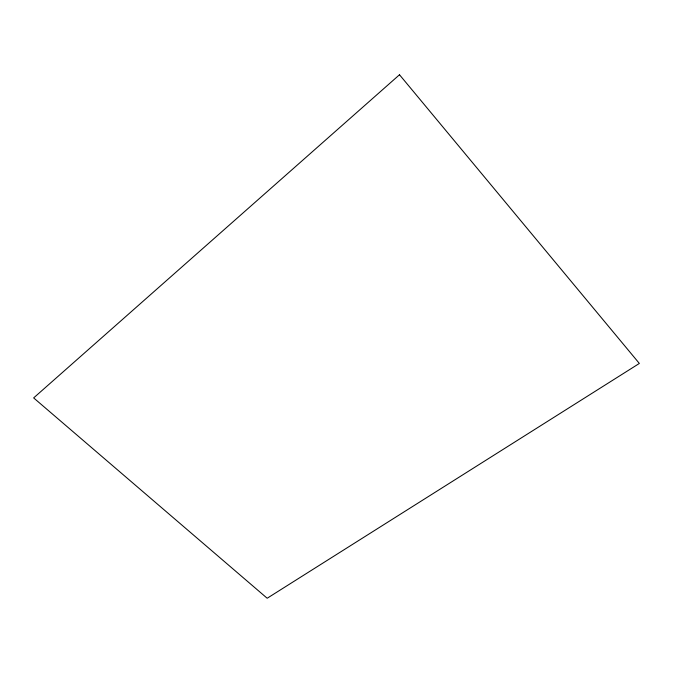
<?xml version="1.0" encoding="UTF-8"?>
<svg xmlns="http://www.w3.org/2000/svg" width="673" height="673" viewBox="0 0 673 673"><rect width="100%" height="100%" fill="white"/><g stroke="black" fill="none" stroke-linecap="round" stroke-linejoin="round"><path stroke-width="1.01" d="M399.501 74.753L33.65 397.911L267.181 598.247L639.35 363.445L399.501 74.753"/></g></svg>
